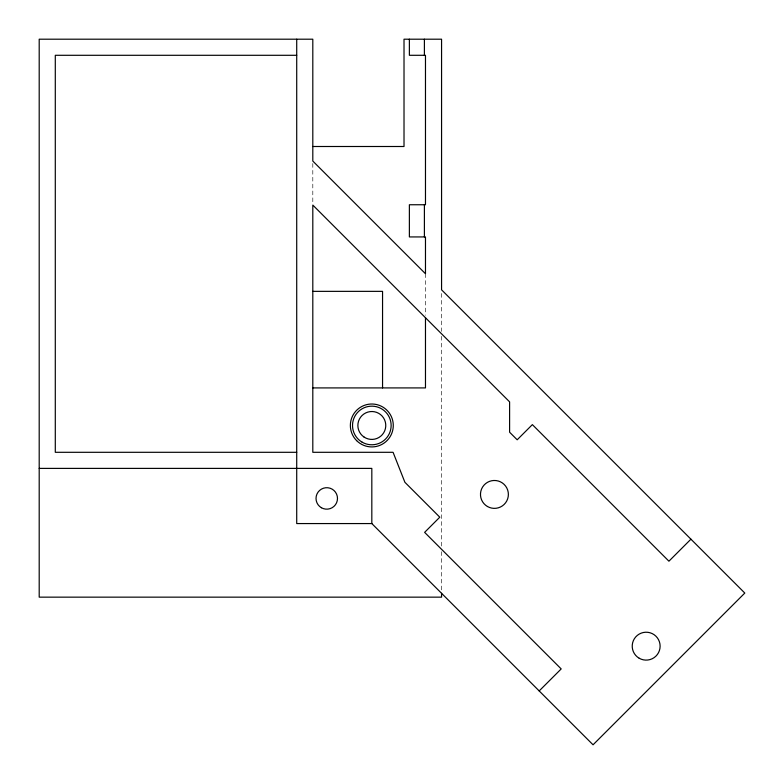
<?xml version="1.0" encoding="UTF-8"?>
<svg xmlns="http://www.w3.org/2000/svg" width="784" height="784" viewBox="0 0 784 784"><rect width="100%" height="100%" fill="white"/><g stroke="black" fill="none" stroke-linecap="round" stroke-linejoin="round"><path stroke-width="0.59" stroke-dasharray="3.92 2.94" d="M441.568 293.5L441.568 331.436M441.568 336.326L441.568 546.811M441.568 551.701L441.568 590.862M425.477 273.734L425.477 315.286M312.806 163.513L312.806 203.85"/><path stroke-width="1.18" d="M539.186 690.929L561.197 668.928L424.624 532.365L439.795 517.185L404.897 482.287L393.078 452.299L312.806 452.299L312.806 205.075L509.6 401.859L509.6 432.209L517.185 439.795L532.365 424.624L668.928 561.197L690.929 539.186M296.715 55.292L55.292 55.292L55.292 452.299L296.715 452.299M312.806 146.5L404.015 146.5L404.015 39.2L441.568 39.2L441.568 289.825L744.8 593.057L593.057 744.8L371.822 523.565L296.715 523.565L296.715 39.2M312.806 291.354L382.553 291.354L382.553 387.913M312.806 387.913L425.477 387.913L425.477 317.736M39.2 468.391L371.822 468.391L371.822 523.565M441.568 593.312L441.568 597.153L39.2 597.153L39.2 39.2L312.806 39.2L312.806 161.063L425.477 273.734L425.477 236.935L409.375 236.935L409.375 204.751L425.477 204.751L425.477 55.292L409.375 55.292L409.375 39.2M424.399 39.2L424.399 55.292M424.399 204.751L424.399 236.935M487.452 506.503A13.945 13.945 0 0 0 508.375 494.43A13.945 13.945 0 0 0 487.452 482.346A13.945 13.945 0 0 0 487.452 506.503M639.195 658.246A13.945 13.945 0 0 0 660.118 646.163A13.945 13.945 0 0 0 639.195 634.089A13.945 13.945 0 0 0 639.195 658.246M321.391 507.728A10.731 10.731 0 0 0 337.492 498.438A10.731 10.731 0 0 0 321.391 489.138A10.731 10.731 0 0 0 321.391 507.728M364.05 437.051A13.945 13.945 0 0 0 385.738 426.418A13.945 13.945 0 0 0 365.687 412.943A13.945 13.945 0 0 0 364.05 437.051M362.169 442.196A19.316 19.316 0 0 0 391.138 425.477A19.316 19.316 0 0 0 362.169 408.748A19.316 19.316 0 0 0 362.169 442.196M356.651 440.647A21.462 21.462 0 0 0 392.549 431.024A21.462 21.462 0 0 0 366.265 404.74A21.462 21.462 0 0 0 356.651 440.647"/></g></svg>
